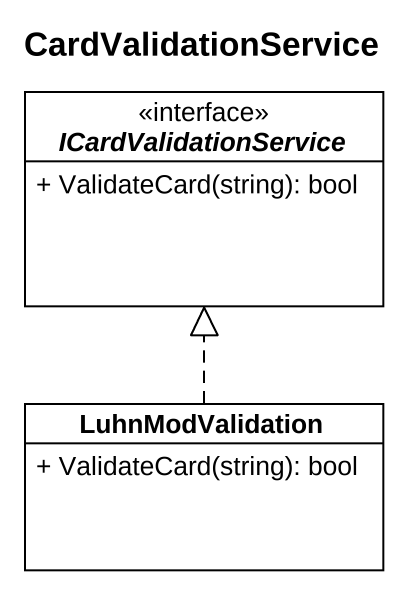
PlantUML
@startuml
title CardValidationService
hide circle
hide empty members
skinparam classAttributeIconSize 0
interface ICardValidationService {
  + ValidateCard(string): bool
}
class LuhnModValidation {
  + ValidateCard(string): bool
}
LuhnModValidation .up.|> ICardValidationService
@enduml
